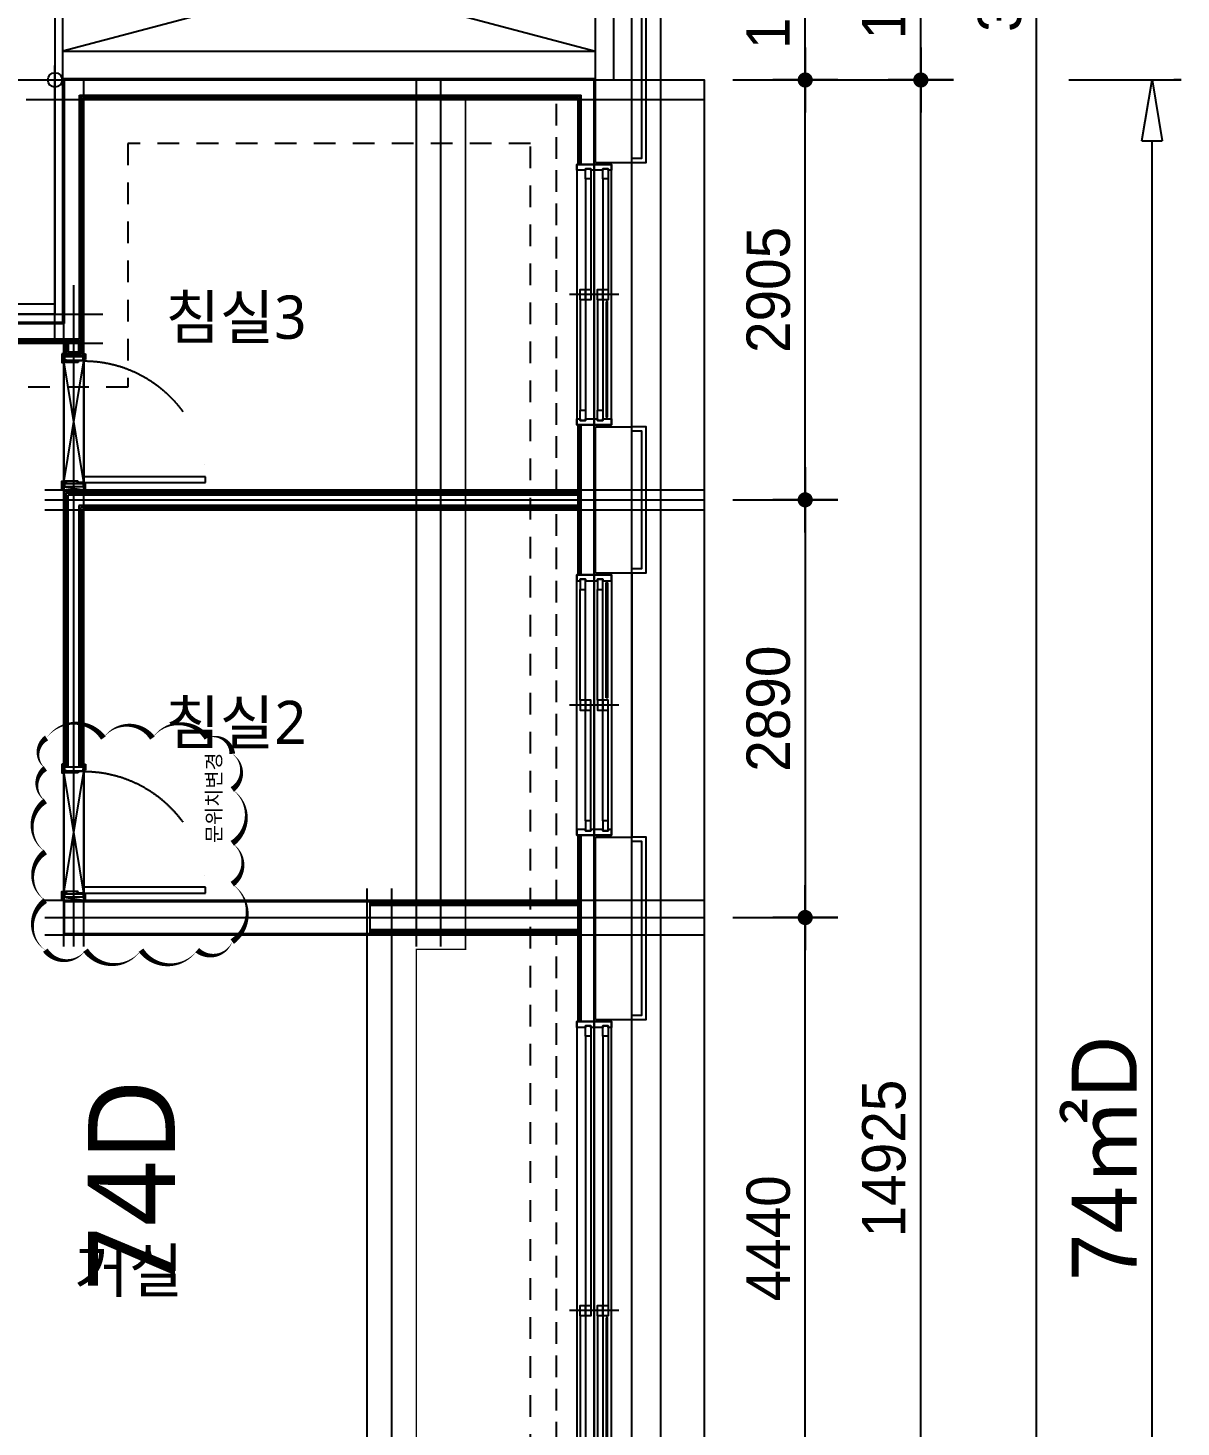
# Model space of a CAD drawing. Header units: millimetres. Extents: x 6886222 to 6919728, y 230959 to 276095.
# Drawn here: x 6911751 to 6919728, y 245364 to 255044 of the extents above; entities that cross this region are included whole.
import ezdxf
from ezdxf.enums import TextEntityAlignment as Align
from ezdxf.xclip import XClip

# ---------------------------------------------------------------- set-up
doc = ezdxf.new("R2010")
doc.units = ezdxf.units.MM
doc.header["$LTSCALE"] = 100
doc.header["$XCLIPFRAME"] = 2
for name, pattern in [('C-301-C-TF_84C+74D+74C$0$CEN', [62, 60, -1, 0, -1]), ('C-301-C-TF_84C+74D+74C$0$HID', [2.3, 1.5, -0.8]), ('CEN', [62, 60, -1, 0, -1]), ('ST-DASH', [2.7, 1.5, -1.2]), ('U-74D-EX$0$CEN', [62, 60, -1, 0, -1]), ('U-74D-EX$0$DASHDOTX2', [2, 1, -0.5, 0, -0.5]), ('U-74D-EX$0$HID', [2.3, 1.5, -0.8])]:
    doc.linetypes.add(name, pattern=pattern)
doc.layers.get('Defpoints').update_dxf_attribs({"color": 149})
for name, color, linetype in [('AA-BORD-XREF', 15, 'Continuous'), ('BP', 7, 'Continuous'), ('C-301-C-TF_84C+74D+74C$0$CEN', 1, 'C-301-C-TF_84C+74D+74C$0$CEN'), ('C-301-C-TF_84C+74D+74C$0$COL', 2, 'Continuous'), ('C-301-C-TF_84C+74D+74C$0$OPEN', 1, 'C-301-C-TF_84C+74D+74C$0$HID'), ('C-301-C-TF_84C+74D+74C$0$WAL', 3, 'Continuous'), ('CEN', 1, 'CEN'), ('DIM', 7, 'Continuous'), ('TEXT', 2, 'Continuous'), ('U-74D-EX$0$A-커텐박스', 11, 'U-74D-EX$0$HID'), ('U-74D-EX$0$C-DOOR', 1, 'Continuous'), ('U-74D-EX$0$CEN', 1, 'U-74D-EX$0$CEN'), ('U-74D-EX$0$CON', 2, 'Continuous'), ('U-74D-EX$0$DOR', 4, 'Continuous'), ('U-74D-EX$0$FIN', 5, 'Continuous'), ('U-74D-EX$0$INSUL_line', 8, 'Continuous'), ('U-74D-EX$0$WIN', 4, 'Continuous'), ('U-74D-EX$0$발코니 입면선', 4, 'Continuous'), ('U-74D-EX$0$확장전', 4, 'U-74D-EX$0$HID'), ('결로방지', 4, 'ST-DASH'), ('기단부-석재', 6, 'Continuous')]:
    doc.layers.add(name, color=color, linetype=linetype)
for name, color, linetype, plot in [('C-301-C-TF_84C+74D+74C$0$기준점', 44, 'Continuous', False), ('CUT-LINE', 105, 'Continuous', False), ('Defpoint', 142, 'Continuous', False), ('U-74D-EX$0$250722_변경사항', 1, 'Continuous', False), ('U-74D-EX$0$MC', 152, 'Continuous', False)]:
    doc.layers.add(name, color=color, linetype=linetype, plot=plot)
doc.styles.add('U-74D-EX$0$맑은고딕', font='')
doc.styles.add('굴림', font='')
doc.styles.add('돋움', font='')
doc.styles.add('맑은 고딕', font='')
doc.styles.get('U-74D-EX$0$맑은고딕').set_extended_font_data('Malgun Gothic')
doc.styles.get('굴림').set_extended_font_data('Gulim')
doc.styles.get('돋움').set_extended_font_data('Dotum')
doc.styles.get('맑은 고딕').set_extended_font_data('Malgun Gothic')
doc.dimstyles.new('CH-ARROW-100%', dxfattribs={"dimscale": 100, "dimtxt": 4.5, "dimasz": 4.2, "dimexe": 1.5, "dimexo": 2, "dimgap": 1, "dimtad": 1, "dimdec": 0, "dimlunit": 6, "dimtxsty": '돋움', "dimblk": 'CLOSEDBLANK', "dimcen": 1, "dimclrt": 91, "dimadec": 0, "dimazin": 0, "dimtfac": 1, "dimtdec": 0, "dimtix": 1, "dimtmove": 2, "dimatfit": 3, "dimldrblk": 'LEADER-AR', "dimfxl": 1, "dimarcsym": 0})
doc.dimstyles.new('NORMAL', dxfattribs={"dimscale": 40, "dimtxt": 3, "dimasz": 1.5, "dimexe": 1.5, "dimexo": 2, "dimgap": 1, "dimtad": 1, "dimdec": 0, "dimzin": 0, "dimdsep": 46, "dimtxsty": '돋움', "dimblk": 'DOT', "dimblk1": 'NONE', "dimblk2": 'TICK', "dimcen": 0, "dimdle": 1.5, "dimclrd": 7, "dimclre": 7, "dimclrt": 3, "dimadec": 0, "dimazin": 0, "dimtfac": 1, "dimtdec": 0, "dimtix": 1, "dimtmove": 2, "dimatfit": 3, "dimldrblk": 'DOT', "dimfxl": 1, "dimtolj": 1, "dimtzin": 0, "dimarcsym": 0})

# ---------------------------------------------------------------- blocks, each defined once
blk = doc.blocks.new('U-74D-EX$0$WIN_2_1800')
at = {"layer": 'U-74D-EX$0$WIN'}
blk.add_line((0, -290), (0, 50), dxfattribs=at)
at = {"layer": 'U-74D-EX$0$WIN', "color": 5, "linetype": 'Continuous'}
for p, q in [((-800, -60), (-35, -60)), ((-800, -96), (-35, -96)), ((35, -24), (800, -24)), ((35, -60), (800, -60)), ((-800, -180), (-35, -180)), ((35, -144), (800, -144)), ((35, -180), (800, -180)), ((-800, -216), (-35, -216))]:
    blk.add_line(p, q, dxfattribs=at)
at = {"layer": 'U-74D-EX$0$WIN'}
for points in [[(-860, -96), (-870, -96), (-870, -60), (-860, -60), (-860, 0), (-900, 0), (-900, -120), (-860, -120)], [(-900, 0), (900, 0), (900, -120), (-900, -120)], [(860, -24), (870, -24), (870, -60), (860, -60), (860, -120), (900, -120), (900, 0), (860, 0)], [(-870, -96), (-800, -96), (-800, -60), (-870, -60)], [(-35, -60), (35, -60), (35, -24), (-35, -24)], [(-35, -96), (35, -96), (35, -60), (-35, -60)], [(870, -24), (800, -24), (800, -60), (870, -60)], [(-860, -216), (-870, -216), (-870, -180), (-860, -180), (-860, -120), (-900, -120), (-900, -240), (-860, -240)], [(-900, -120), (900, -120), (900, -240), (-900, -240)], [(-870, -216), (-800, -216), (-800, -180), (-870, -180)], [(-35, -180), (35, -180), (35, -144), (-35, -144)], [(-35, -216), (35, -216), (35, -180), (-35, -180)], [(870, -144), (800, -144), (800, -180), (870, -180)], [(860, -144), (870, -144), (870, -180), (860, -180), (860, -240), (900, -240), (900, -120), (860, -120)]]:
    blk.add_lwpolyline(points, close=True, dxfattribs=at)
blk = doc.blocks.new('U-74D-EX$0$WIN_2_3000')
at = {"layer": 'U-74D-EX$0$WIN'}
blk.add_line((500, -290), (500, 50), dxfattribs=at)
at = {"layer": 'U-74D-EX$0$WIN', "color": 5, "linetype": 'Continuous'}
for p, q in [((-1400, -60), (465, -60)), ((-1400, -96), (465, -96)), ((535, -24), (1400, -24)), ((535, -60), (1400, -60)), ((-1400, -180), (465, -180)), ((535, -144), (1400, -144)), ((535, -180), (1400, -180)), ((-1400, -216), (465, -216))]:
    blk.add_line(p, q, dxfattribs=at)
at = {"layer": 'U-74D-EX$0$WIN'}
for points in [[(-1460, -96), (-1470, -96), (-1470, -60), (-1460, -60), (-1460, 0), (-1500, 0), (-1500, -120), (-1460, -120)], [(-1500, 0), (1500, 0), (1500, -120), (-1500, -120)], [(1460, -24), (1470, -24), (1470, -60), (1460, -60), (1460, -120), (1500, -120), (1500, 0), (1460, 0)], [(-1470, -96), (-1400, -96), (-1400, -60), (-1470, -60)], [(465, -60), (535, -60), (535, -24), (465, -24)], [(465, -96), (535, -96), (535, -60), (465, -60)], [(1470, -24), (1400, -24), (1400, -60), (1470, -60)], [(-1460, -216), (-1470, -216), (-1470, -180), (-1460, -180), (-1460, -120), (-1500, -120), (-1500, -240), (-1460, -240)], [(-1500, -120), (1500, -120), (1500, -240), (-1500, -240)], [(-1470, -216), (-1400, -216), (-1400, -180), (-1470, -180)], [(465, -180), (535, -180), (535, -144), (465, -144)], [(465, -216), (535, -216), (535, -180), (465, -180)], [(1470, -144), (1400, -144), (1400, -180), (1470, -180)], [(1460, -144), (1470, -144), (1470, -180), (1460, -180), (1460, -240), (1500, -240), (1500, -120), (1460, -120)]]:
    blk.add_lwpolyline(points, close=True, dxfattribs=at)
blk = doc.blocks.new('U-74D-EX$0$A$C42d6a0a8')
at = {"layer": 'U-74D-EX$0$C-DOOR'}
for p, q in [((0, 49), (-140, 891)), ((-140, 891), (-140, 49)), ((-140, 49), (0, 891)), ((0, 891), (0, 49))]:
    blk.add_line(p, q, dxfattribs=at)
at = {"layer": 'U-74D-EX$0$C-DOOR', "linetype": 'U-74D-EX$0$DASHDOTX2', "ltscale": 8}
blk.add_arc((-139.3, 47.3), 843.7, 90.04682, 177.16563, dxfattribs=at)
at = {"layer": 'U-74D-EX$0$DOR'}
for p, q in [((-152, 940), (-152, 900)), ((-145, 940), (-152, 940)), ((-152, 900), (-140, 900)), ((-145, 935), (-145, 940)), ((-140, 935), (-145, 935)), ((-140, 900), (-140, 935)), ((-140, 912), (-140, 920)), ((-140, 920), (0, 920)), ((-135, 912), (-140, 912)), ((-135, 911), (-140, 911)), ((-140, 911), (-140, 891)), ((-140, 891), (-90, 891)), ((-135, 896), (-135, 912)), ((-135, 896), (-135, 911)), ((-5, 896), (-135, 896)), ((-90, 896), (-135, 896)), ((-89, 890), (-100, 890)), ((-100, 890), (-100, 880)), ((-100, 880), (-10, 880)), ((-90, 891), (-90, 896)), ((-21, 895), (-89, 895)), ((-89, 895), (-89, 890)), ((-21, 890), (-21, 895)), ((-10, 890), (-21, 890)), ((-10, 880), (-10, 890)), ((0, 912), (-5, 912)), ((-5, 912), (-5, 896)), ((0, 920), (0, 912)), ((-982, 49), (-982, 89)), ((-982, 89), (-140, 89)), ((-140, 49), (-982, 49)), ((-152, 0), (-152, 40)), ((-152, 40), (-140, 40)), ((-145, 0), (-152, 0)), ((-140, 5), (-145, 5)), ((-145, 5), (-145, 0)), ((-140, 89), (-140, 49)), ((-140, 49), (-90, 49)), ((-140, 29), (-140, 49)), ((-140, 40), (-140, 5)), ((-135, 29), (-140, 29)), ((-135, 28), (-140, 28)), ((-140, 28), (-140, 20)), ((-140, 20), (0, 20)), ((-5, 44), (-135, 44)), ((-135, 44), (-135, 28)), ((-90, 44), (-135, 44)), ((-135, 44), (-135, 29)), ((-100, 50), (-100, 60)), ((-100, 60), (-10, 60)), ((-89, 50), (-100, 50)), ((-90, 49), (-90, 44)), ((-89, 45), (-89, 50)), ((-21, 45), (-89, 45)), ((-10, 50), (-21, 50)), ((-21, 50), (-21, 45)), ((-10, 60), (-10, 50)), ((-5, 28), (-5, 44)), ((0, 28), (-5, 28)), ((0, 20), (0, 28))]:
    blk.add_line(p, q, dxfattribs=at)
at = {"layer": 'U-74D-EX$0$DOR', "color": 8}
for p, q in [((-140, 0), (-140, 20)), ((-140, 20), (0, 20)), ((0, 20), (-140, 0)), ((0, 0), (-140, 0)), ((0, 20), (0, 0))]:
    blk.add_line(p, q, dxfattribs=at)
at = {"layer": 'U-74D-EX$0$DOR'}
for points in [[(0, 891), (-20, 891), (-20, 896), (-5, 896), (-5, 911), (0, 911)], [(12, 940), (12, 880), (0, 880), (0, 935), (5, 935), (5, 940)], [(0, 49), (-20, 49), (-20, 44), (-5, 44), (-5, 29), (0, 29)], [(12, 0), (12, 60), (0, 60), (0, 5), (5, 5), (5, 0)]]:
    blk.add_lwpolyline(points, close=True, dxfattribs=at)
blk = doc.blocks.new('*U168')
at = {"layer": 'U-74D-EX$0$WIN'}
blk.add_line((15, 8), (910, 8), dxfattribs=at)
at = {"layer": 'U-74D-EX$0$WIN', "color": 8}
blk.add_lwpolyline([(15, 13.4), (910, 13.4), (910, 2.6), (15, 2.6)], close=True, dxfattribs=at)
blk = doc.blocks.new('*U167')
at = {"layer": 'U-74D-EX$0$WIN'}
blk.add_line((15, 8), (810, 8), dxfattribs=at)
at = {"layer": 'U-74D-EX$0$WIN', "color": 8}
blk.add_lwpolyline([(15, 13.4), (810, 13.4), (810, 2.6), (15, 2.6)], close=True, dxfattribs=at)
blk = doc.blocks.new('U-74D-EX')
at = {"layer": 'U-74D-EX$0$250722_변경사항'}
blk.add_lwpolyline([(94.2, -5558.2, 0, 40, -0.520567), (437.4, -5558.2, 0, 40, -0.520567), (774.2, -5558.2, 0, 40, -0.520567), (1127, -5558.2, 0, 40, -0.520567), (1351.8, -5558.2, 0, 40, -0.520567), (1562.1, -5566.8, 0, 40, -0.520567), (1562.1, -5960.1, 0, 40, -0.520567), (1562.1, -6299.2, 0, 40, -0.520567), (1562.1, -6677.1, 0, 40, -0.520567), (1452.6, -6851.4, 0, 40, -0.520567), (1205.8, -6851.4, 0, 40, -0.520567), (833.3, -6851.4, 0, 40, -0.520567), (551, -6851.4, 0, 40, -0.520567), (153.4, -6851.4, 0, 40, -0.520567), (94.2, -6609.1, 0, 40, -0.520567), (94.2, -6220.2, 0, 40, -0.520567), (94.2, -5836.2, 0, 40, -0.520567)], format="xyseb", close=True, dxfattribs=at)
at = {"layer": 'U-74D-EX$0$A-커텐박스'}
for p, q in [((-4010, -9095), (210, -9095)), ((430, -9095), (3145, -9095)), ((3270, -9095), (5990, -9095))]:
    blk.add_line(p, q, dxfattribs=at)
at = {"layer": 'U-74D-EX$0$CEN'}
for p, q in [((4495, -1185), (4495, -5955)), ((320, -5555), (320, -10115)), ((3210, -5555), (3210, -10115)), ((4295, -5625), (6315, -5625)), ((120, -5755), (4695, -5755)), ((-4125, -7955), (520, -7955)), ((120, -8295), (6315, -8295)), ((-9310, -9615), (6315, -9615))]:
    blk.add_line(p, q, dxfattribs=at)
at = {"layer": 'U-74D-EX$0$CON'}
for p, q in [((4440, -1440), (4440, -5680)), ((210, -5690), (210, -7805)), ((210, -5690), (430, -5690)), ((430, -5690), (430, -7805)), ((4440, -5680), (6125, -5680)), ((210, -7805), (430, -7805)), ((-385, -9365), (875, -9365)), ((-385, -9365), (-385, -9615)), ((875, -9365), (875, -9615)), ((2705, -9365), (3715, -9365)), ((2705, -9365), (2705, -9615)), ((3715, -9365), (3715, -9615)), ((5545, -9365), (6125, -9365)), ((5545, -9365), (5545, -9615)), ((-385, -9615), (875, -9615)), ((2705, -9615), (3715, -9615)), ((5545, -9615), (6375, -9615))]:
    blk.add_line(p, q, dxfattribs=at)
at = {"layer": 'U-74D-EX$0$FIN'}
for p, q in [((4305, -4475), (4305, -5815)), ((4315, -4460), (4315, -5805)), ((1360, -5690), (3270, -5690)), ((1360, -5702.5), (3257.5, -5702.5)), ((3257.5, -5702.5), (3257.5, -9245)), ((3270, -5690), (3270, -9245)), ((1360, -5715), (3245, -5715)), ((3170, -5790), (1360, -5790)), ((3157.5, -5802.5), (1360, -5802.5)), ((3157.5, -9245), (3157.5, -5802.5)), ((3170, -9245), (3170, -5790)), ((3245, -5715), (3245, -9245)), ((4315, -5805), (6000, -5805)), ((6000, -5805), (6000, -9255)), ((3145, -5815), (1360, -5815)), ((3145, -9245), (3145, -5815)), ((4305, -5815), (5990, -5815)), ((5990, -5815), (5990, -9245)), ((-400, -9245), (890, -9245)), ((-400, -9255), (890, -9255)), ((2690, -9245), (3730, -9245)), ((2690, -9255), (3730, -9255)), ((5530, -9245), (5990, -9245)), ((5530, -9255), (6000, -9255))]:
    blk.add_line(p, q, dxfattribs=at)
for points in [[(4305, -5690), (4210, -5690), (4210, -5815), (4305, -5815)], [(4305, -5702.5), (4222.5, -5702.5), (4222.5, -5802.5), (4305, -5802.5)], [(4305, -5715), (4235, -5715), (4235, -5790), (4305, -5790)], [(210, -9245), (210, -7805)], [(222.5, -9245), (222.5, -7805)], [(235, -9245), (235, -7805)], [(405, -7805), (405, -9245)], [(417.5, -7805), (417.5, -9245)], [(430, -7805), (430, -9245)]]:
    blk.add_lwpolyline(points, dxfattribs=at)
at = {"layer": 'U-74D-EX$0$INSUL_line'}
for p, q in [((4430, -1450), (4430, -5690)), ((4325, -1555), (4325, -5795)), ((4430, -5690), (6115, -5690)), ((4325, -5795), (6010, -5795)), ((6010, -5795), (6010, -9265)), ((-400, -9265), (890, -9265)), ((2690, -9265), (3730, -9265)), ((5530, -9265), (6010, -9265)), ((-400, -9355), (890, -9355)), ((2690, -9355), (3730, -9355)), ((5530, -9355), (6115, -9355))]:
    blk.add_line(p, q, dxfattribs=at)
at = {"layer": 'U-74D-EX$0$MC'}
for p, q in [((4295, -4215), (4295, -5955)), ((5980, -5425), (5980, -10115)), ((200, -5555), (200, -10115)), ((440, -5555), (440, -10115)), ((3140, -5555), (3140, -10115)), ((3280, -5555), (3280, -10115)), ((120, -5685), (4695, -5685)), ((120, -5825), (6315, -5825)), ((-9310, -7785), (520, -7785)), ((120, -8125), (6315, -8125))]:
    blk.add_line(p, q, dxfattribs=at)
at = {"layer": 'U-74D-EX$0$발코니 입면선'}
for p, q in [((-3415, -9615), (-385, -9615)), ((2705, -9615), (875, -9615)), ((3715, -9615), (5545, -9615))]:
    blk.add_line(p, q, dxfattribs=at)
at = {"layer": 'U-74D-EX$0$확장전', "const_width": 10}
for points in [[(210, -7785), (-4010, -7785)], [(5990, -8465), (100, -8465), (100, -8125), (-4010, -8125)], [(5990, -8125), (430, -8125)]]:
    blk.add_lwpolyline(points, dxfattribs=at)
at = {"xscale": -1}
for name, p in [('*U168', (-2435, -9451)), ('*U167', (4595, -9451))]:
    blk.add_blockref(name, p, dxfattribs=at)
blk.add_blockref('*U167', (1825, -9451))
at = {"layer": 'U-74D-EX$0$DOR', "xscale": -1, "rotation": 270}
for p in [(440, -5685), (3280, -5685)]:
    blk.add_blockref('U-74D-EX$0$A$C42d6a0a8', p, dxfattribs=at)
at = {"layer": 'U-74D-EX$0$WIN', "xscale": -1}
for name, p in [('U-74D-EX$0$WIN_2_3000', (-1900, -9235)), ('U-74D-EX$0$WIN_2_1800', (4630, -9235))]:
    blk.add_blockref(name, p, dxfattribs=at)
at = {"layer": 'U-74D-EX$0$WIN'}
blk.add_blockref('U-74D-EX$0$WIN_2_1800', (1790, -9235), dxfattribs=at)
at = {"layer": 'Defpoints', "style": 'U-74D-EX$0$맑은고딕'}
blk.add_text('74D', height=600, dxfattribs=at).set_placement((-1529.4, -6154.3), align=Align.MIDDLE_CENTER)
at = {"layer": 'U-74D-EX$0$250722_변경사항', "style": 'U-74D-EX$0$맑은고딕'}
blk.add_text('문위치변경', height=100, dxfattribs=at).set_placement((1148.7, -6723.7), align=Align.MIDDLE_CENTER)
blk = doc.blocks.new('BORD-301')
at = {"layer": 'Defpoint'}
blk.add_lwpolyline([(-22550, 14955), (4105, 14955), (4105, -19330), (-22550, -19330)], close=True, dxfattribs=at)
blk = doc.blocks.new('C-301-C-TF_84C+74D+74C$0$A$C62283276')
at = {"layer": 'C-301-C-TF_84C+74D+74C$0$기준점'}
for q in [(0, 100), (100, 0)]:
    blk.add_line((0, 0), q, dxfattribs=at)
blk.add_circle((0, 0), 50, dxfattribs=at)
blk = doc.blocks.new('C-301-C-TF_84C+74D+74C', base_point=(0, 0))
at = {"layer": 'C-301-C-TF_84C+74D+74C$0$CEN'}
for p, q in [((0, 1300), (0, -1620)), ((3865, 0), (3865, 1300)), ((0, -1620), (-5035, -1620)), ((0, -1550), (-4920, -1550))]:
    blk.add_line(p, q, dxfattribs=at)
blk.add_lwpolyline([(-195, 0), (4490, 0)], dxfattribs=at)
at = {"layer": 'C-301-C-TF_84C+74D+74C$0$COL'}
for p, q in [((3990, -135), (3990, 1570)), ((55, -135), (55, 1175)), ((3740, -135), (3740, 1175))]:
    blk.add_line(p, q, dxfattribs=at)
at = {"layer": 'C-301-C-TF_84C+74D+74C$0$OPEN', "linetype": 'C-301-C-TF_84C+74D+74C$0$CEN'}
for p, q in [((55, 1175), (3740, 200)), ((3740, 1175), (55, 200))]:
    blk.add_line(p, q, dxfattribs=at)
at = {"layer": 'C-301-C-TF_84C+74D+74C$0$WAL'}
for p, q in [((55, 200), (3740, 200)), ((55, 10), (3740, 10))]:
    blk.add_line(p, q, dxfattribs=at)
at = {"layer": 'C-301-C-TF_84C+74D+74C$0$기준점'}
blk.add_blockref('C-301-C-TF_84C+74D+74C$0$A$C62283276', (0, 0), dxfattribs=at)
blk = doc.blocks.new('_ClosedBlank')
at = {"color": 0, "linetype": 'ByBlock', "lineweight": -2}
for p, q in [((-1, 0.167), (0, 0)), ((-1, 0.167), (-1, -0.167)), ((0, 0), (-1, -0.167))]:
    blk.add_line(p, q, dxfattribs=at)
blk = doc.blocks.new('*D54')
at = {"layer": 'Defpoints', "color": 0, "transparency": 16777216}
for p in [(33655, -21760), (33655, -21760), (33655, -36685)]:
    blk.add_point(p, dxfattribs=at)
at = {"layer": 'DIM', "color": 0, "lineweight": -2, "transparency": 16777216}
for p, q in [((33855, -21760), (33805, -21760)), ((33655, -36265), (33655, -22180)), ((33855, -36685), (33805, -36685))]:
    blk.add_line(p, q, dxfattribs=at)
at = {"layer": 'DIM', "color": 0, "lineweight": -2, "transparency": 16777216, "xscale": 420, "yscale": 420, "zscale": 420}
for p, rotation in [((33655, -21760), 90), ((33655, -36685), 270)]:
    blk.add_blockref('_ClosedBlank', p, dxfattribs=dict(at, rotation=rotation))
at = {"layer": 'DIM', "color": 91, "transparency": 16777216, "insert": (33323.7, -29222.5), "char_height": 450, "attachment_point": 5, "rotation": 90, "style": '굴림'}
blk.add_mtext('{\\C3;74㎡D}', dxfattribs=at)
blk = doc.blocks.new('LEADER-AR')
at = {"layer": 'DIM'}
blk.add_hatch(color=256, dxfattribs=at).paths.add_polyline_path([(-1, -0.167), (0, 0), (-1, 0.167)])
blk.add_lwpolyline([(-1, -0.167), (0, 0), (-1, 0.167)], close=True, dxfattribs=at)
blk = doc.blocks.new('DOT')
at = {"layer": 'DIM'}
blk.add_line((0, 1.5), (0, -1.5), dxfattribs=at)
at = {"layer": 'DIM', "linetype": 'Continuous'}
blk.add_line((-1.5, 0), (1.5, 0), dxfattribs=at)
at = {"layer": 'DIM', "const_width": 0.35}
blk.add_lwpolyline([(-0.175, 0, 1), (0.175, 0, 1)], format="xyb", close=True, dxfattribs=at)
blk = doc.blocks.new('*D55')
at = {"layer": 'Defpoints', "color": 0, "transparency": 16777216}
for p in [(30555, -5080), (32855, -5080), (30555, -36685)]:
    blk.add_point(p, dxfattribs=at)
at = {"layer": 'DIM', "color": 7, "lineweight": -2, "transparency": 16777216}
for p, q in [((30755, -5080), (33005, -5080)), ((32855, -36535), (32855, -5230)), ((30755, -36685), (33005, -36685))]:
    blk.add_line(p, q, dxfattribs=at)
at = {"layer": 'DIM', "color": 7, "lineweight": -2, "transparency": 16777216, "xscale": 150, "yscale": 150, "zscale": 150}
for p, rotation in [((32855, -5080), 90), ((32855, -36685), 270)]:
    blk.add_blockref('DOT', p, dxfattribs=dict(at, rotation=rotation))
at = {"layer": 'DIM', "color": 3, "transparency": 16777216, "insert": (32600.8, -20882.5), "char_height": 300, "attachment_point": 5, "rotation": 90, "style": '굴림'}
blk.add_mtext('\\A1;31605', dxfattribs=at)
blk = doc.blocks.new('_None')
blk = doc.blocks.new('_Oblique')
at = {"color": 0, "linetype": 'ByBlock', "lineweight": -2}
blk.add_line((-0.5, -0.5), (0.5, 0.5), dxfattribs=at)
blk = doc.blocks.new('TICK')
at = {"layer": 'Defpoints', "color": 0, "linetype": 'ByBlock'}
blk.add_point((0, 0), dxfattribs=at)
at = {"layer": 'DIM'}
blk.add_line((0, 1.6875), (0, -1.6875), dxfattribs=at)
at = {"layer": 'DIM', "linetype": 'Continuous'}
blk.add_line((-1.6875, 0), (1.6875, 0), dxfattribs=at)
at = {"color": 7, "linetype": 'ByBlock', "xscale": 1.6875, "yscale": 1.6875, "zscale": 1.6875}
blk.add_blockref('_Oblique', (0, 0), dxfattribs=at)
blk = doc.blocks.new('*D13')
at = {"layer": 'Defpoints', "color": 0, "transparency": 16777216}
for p in [(30555, -21760), (32055, -21760), (30555, -36685)]:
    blk.add_point(p, dxfattribs=at)
at = {"layer": 'DIM', "color": 7, "lineweight": -2, "transparency": 16777216}
for p, q in [((30755, -21760), (32205, -21760)), ((32055, -36535), (32055, -21910)), ((30755, -36685), (32205, -36685))]:
    blk.add_line(p, q, dxfattribs=at)
at = {"layer": 'DIM', "color": 7, "lineweight": -2, "transparency": 16777216, "xscale": 150, "yscale": 150, "zscale": 150}
for p, rotation in [((32055, -21760), 90), ((32055, -36685), 270)]:
    blk.add_blockref('DOT', p, dxfattribs=dict(at, rotation=rotation))
at = {"layer": 'DIM', "color": 3, "transparency": 16777216, "insert": (31800.8, -29222.5), "char_height": 300, "attachment_point": 5, "rotation": 90, "style": '굴림'}
blk.add_mtext('\\A1;14925', dxfattribs=at)
blk = doc.blocks.new('*D15')
at = {"layer": 'Defpoints', "color": 0, "transparency": 16777216}
for p in [(30555, -27555), (31255, -27555), (30555, -31995)]:
    blk.add_point(p, dxfattribs=at)
at = {"layer": 'DIM', "color": 7, "lineweight": -2, "transparency": 16777216}
for p, q in [((30755, -27555), (31405, -27555)), ((31255, -31845), (31255, -27705)), ((30755, -31995), (31405, -31995))]:
    blk.add_line(p, q, dxfattribs=at)
at = {"layer": 'DIM', "color": 7, "lineweight": -2, "transparency": 16777216, "xscale": 150, "yscale": 150, "zscale": 150}
for p, rotation in [((31255, -27555), 90), ((31255, -31995), 270)]:
    blk.add_blockref('DOT', p, dxfattribs=dict(at, rotation=rotation))
at = {"layer": 'DIM', "color": 3, "transparency": 16777216, "insert": (31001, -29775), "char_height": 300, "attachment_point": 5, "rotation": 90, "style": '굴림'}
blk.add_mtext('\\A1;4440', dxfattribs=at)
blk = doc.blocks.new('*D16')
at = {"layer": 'Defpoints', "color": 0, "transparency": 16777216}
for p in [(30555, -21760), (31255, -21760), (30555, -24665)]:
    blk.add_point(p, dxfattribs=at)
at = {"layer": 'DIM', "color": 7, "lineweight": -2, "transparency": 16777216}
for p, q in [((30755, -21760), (31405, -21760)), ((31255, -24515), (31255, -21910)), ((30755, -24665), (31405, -24665))]:
    blk.add_line(p, q, dxfattribs=at)
at = {"layer": 'DIM', "color": 7, "lineweight": -2, "transparency": 16777216, "xscale": 150, "yscale": 150, "zscale": 150}
for p, rotation in [((31255, -21760), 90), ((31255, -24665), 270)]:
    blk.add_blockref('DOT', p, dxfattribs=dict(at, rotation=rotation))
at = {"layer": 'DIM', "color": 3, "transparency": 16777216, "insert": (31001.2, -23212.5), "char_height": 300, "attachment_point": 5, "rotation": 90, "style": '굴림'}
blk.add_mtext('\\A1;2905', dxfattribs=at)
blk = doc.blocks.new('*D17')
at = {"layer": 'Defpoints', "color": 0, "transparency": 16777216}
for p in [(30555, -20325), (32055, -20325), (30555, -21760)]:
    blk.add_point(p, dxfattribs=at)
at = {"layer": 'DIM', "color": 7, "lineweight": -2, "transparency": 16777216}
for p, q in [((30755, -20325), (32205, -20325)), ((32055, -21610), (32055, -20475)), ((30755, -21760), (32205, -21760))]:
    blk.add_line(p, q, dxfattribs=at)
at = {"layer": 'DIM', "color": 7, "lineweight": -2, "transparency": 16777216, "xscale": 150, "yscale": 150, "zscale": 150}
for p, rotation in [((32055, -20325), 90), ((32055, -21760), 270)]:
    blk.add_blockref('DOT', p, dxfattribs=dict(at, rotation=rotation))
at = {"layer": 'DIM', "color": 3, "transparency": 16777216, "insert": (31800.8, -21042.5), "char_height": 300, "attachment_point": 5, "rotation": 90, "style": '굴림'}
blk.add_mtext('\\A1;1435', dxfattribs=at)
blk = doc.blocks.new('*D19')
at = {"layer": 'Defpoints', "color": 0, "transparency": 16777216}
for p in [(30555, -20460), (31255, -20460), (30555, -21760)]:
    blk.add_point(p, dxfattribs=at)
at = {"layer": 'DIM', "color": 7, "lineweight": -2, "transparency": 16777216}
for p, q in [((30755, -20460), (31405, -20460)), ((31255, -21610), (31255, -20610)), ((30755, -21760), (31405, -21760))]:
    blk.add_line(p, q, dxfattribs=at)
at = {"layer": 'DIM', "color": 7, "lineweight": -2, "transparency": 16777216, "xscale": 150, "yscale": 150, "zscale": 150}
for p, rotation in [((31255, -20460), 90), ((31255, -21760), 270)]:
    blk.add_blockref('DOT', p, dxfattribs=dict(at, rotation=rotation))
at = {"layer": 'DIM', "color": 3, "transparency": 16777216, "insert": (31000.8, -21110), "char_height": 300, "attachment_point": 5, "rotation": 90, "style": '굴림'}
blk.add_mtext('\\A1;1300', dxfattribs=at)
blk = doc.blocks.new('*D26')
at = {"layer": 'Defpoints', "color": 0, "transparency": 16777216}
for p in [(30555, -24665), (30555, -27555), (31255, -27555)]:
    blk.add_point(p, dxfattribs=at)
at = {"layer": 'DIM', "color": 7, "lineweight": -2, "transparency": 16777216}
for p, q in [((30755, -24665), (31405, -24665)), ((31255, -24815), (31255, -27405)), ((30755, -27555), (31405, -27555))]:
    blk.add_line(p, q, dxfattribs=at)
at = {"layer": 'DIM', "color": 7, "lineweight": -2, "transparency": 16777216, "xscale": 150, "yscale": 150, "zscale": 150}
for p, rotation in [((31255, -24665), 90), ((31255, -27555), 270)]:
    blk.add_blockref('DOT', p, dxfattribs=dict(at, rotation=rotation))
at = {"layer": 'DIM', "color": 3, "transparency": 16777216, "insert": (31001.2, -26110), "char_height": 300, "attachment_point": 5, "rotation": 90, "style": '굴림'}
blk.add_mtext('\\A1;2890', dxfattribs=at)
blk = doc.blocks.new('301 NAME')
at = {"layer": 'TEXT', "linetype": 'Continuous', "style": '맑은 고딕'}
for s, p in [('침실3', (6913190.2, 253043.4)), ('침실2', (6913190.2, 250239)), ('거실', (6912448.6, 246446.7))]:
    blk.add_text(s, height=300, dxfattribs=at).set_placement(p, align=Align.MIDDLE_CENTER)
blk = doc.blocks.new('A$C91700e87')
at = {"layer": 'TEXT'}
blk.add_blockref('301 NAME', (-6890908.1, -241299.4), dxfattribs=at)
blk = doc.blocks.new('기단부-301-TF')
at = {"layer": '기단부-석재'}
for points in [[(30055, -22330), (30155, -22330), (30155, -19755), (30055, -19755)], [(30055, -22300), (30125, -22300), (30125, -19785), (30055, -19785)], [(30055, -25170), (30155, -25170), (30155, -24160), (30055, -24160)], [(30055, -25140), (30125, -25140), (30125, -24190), (30055, -24190)], [(30055, -28260), (30155, -28260), (30155, -27000), (30055, -27000)], [(30055, -28230), (30125, -28230), (30125, -27030), (30055, -27030)]]:
    blk.add_lwpolyline(points, dxfattribs=at)
blk = doc.blocks.new('DIM-301-TF')
at = {"layer": 'CEN'}
for p, q in [((30055, -21760), (30555, -21760)), ((30055, -24665), (30555, -24665)), ((30055, -27555), (30555, -27555))]:
    blk.add_line(p, q, dxfattribs=at)
at = {"layer": 'DIM'}
blk.add_line((33080, -21760), (33855, -21760), dxfattribs=at)
for base, p1, p2, angle, picture, middle in [((32855, -5080), (30555, -36685), (30555, -5080), 270, '*D55', (32600.8, -20882.5)), ((32055, -20325), (30555, -21760), (30555, -20325), 270, '*D17', (31800.8, -21042.5)), ((31255, -20460), (30555, -21760), (30555, -20460), 270, '*D19', (31000.8, -21110)), ((32055, -21760), (30555, -36685), (30555, -21760), 270, '*D13', (31800.8, -29222.5)), ((31255, -21760), (30555, -24665), (30555, -21760), 270, '*D16', (31001.2, -23212.5)), ((31255, -27555), (30555, -24665), (30555, -27555), 90, '*D26', (31001.2, -26110)), ((31255, -27555), (30555, -31995), (30555, -27555), 270, '*D15', (31001, -29775))]:
    dim = blk.add_linear_dim(base=base, p1=p1, p2=p2, angle=angle, dimstyle='NORMAL', override={"dimscale": 100, "dimtxsty": '굴림'}, dxfattribs=at)
    dim.commit()
    dim.dimension.update_dxf_attribs({"geometry": picture, "text_midpoint": middle})
dim = blk.add_linear_dim(base=(33655, -21760), p1=(33655, -36685), p2=(33655, -21760), angle=90, text='{\\C3;74㎡D}', dimstyle='CH-ARROW-100%', override={"dimtxsty": '굴림'}, dxfattribs=at)
dim.commit()
dim.dimension.update_dxf_attribs({"geometry": '*D54', "text_midpoint": (33323.7, -29222.5)})

msp = doc.modelspace()

# ---------------------------------------------------------------- block references
at = {"layer": 'BP'}
ref = msp.add_blockref('U-74D-EX', (6906313.1, 248569.4), dxfattribs=dict(at, rotation=90))
XClip(ref).set_block_clipping_path([(6114.9999999985, -1385.0000000037), (6114.9999999983, -10114.9999999935), (-9310.0000000001, -10114.9999999935), (-9310.0000000001, -455.0000000037), (324.9999999999, -455.0000000037), (325.0000000001, -1385.0000000037)])

# ---------------------------------------------------------------- next in the draw order: linework, layer by layer
at = {"layer": 'CUT-LINE'}
msp.add_lwpolyline([(6907698.1, 254684.4), (6916428.1, 254684.4), (6916428.1, 239259.4), (6906768.1, 239259.4), (6906768.1, 248894.4), (6907698.1, 248894.4), (6907698.1, 254684.4)], dxfattribs=at)
at = {"layer": '결로방지'}
msp.add_lwpolyline([(6913778.1, 244559.4), (6913778.1, 244894.4), (6915228.1, 244894.4), (6915228.1, 254244.4), (6912443.1, 254244.4), (6912443.1, 252559.4), (6908203.1, 252559.4), (6908203.1, 251459.4), (6909453.1, 251459.4), (6909453.1, 248064.4), (6906438.1, 248064.4)], dxfattribs=at)

# ---------------------------------------------------------------- next in the draw order: block references
at = {"layer": 'AA-BORD-XREF'}
msp.add_blockref('BORD-301', (6912023.1, 257889.4), dxfattribs=at)
at = {"layer": 'BP'}
for name, p in [('A$C91700e87', (6890908.1, 241299.4)), ('C-301-C-TF_84C+74D+74C', (6911938.1, 254684.4))]:
    msp.add_blockref(name, p, dxfattribs=at)
at = {"layer": 'DIM'}
msp.add_blockref('DIM-301-TF', (6885873.1, 276444.4), dxfattribs=at)
at = {"layer": '기단부-석재'}
msp.add_blockref('기단부-301-TF', (6885873.1, 276444.4), dxfattribs=at)

doc.saveas('drawing.dxf')
